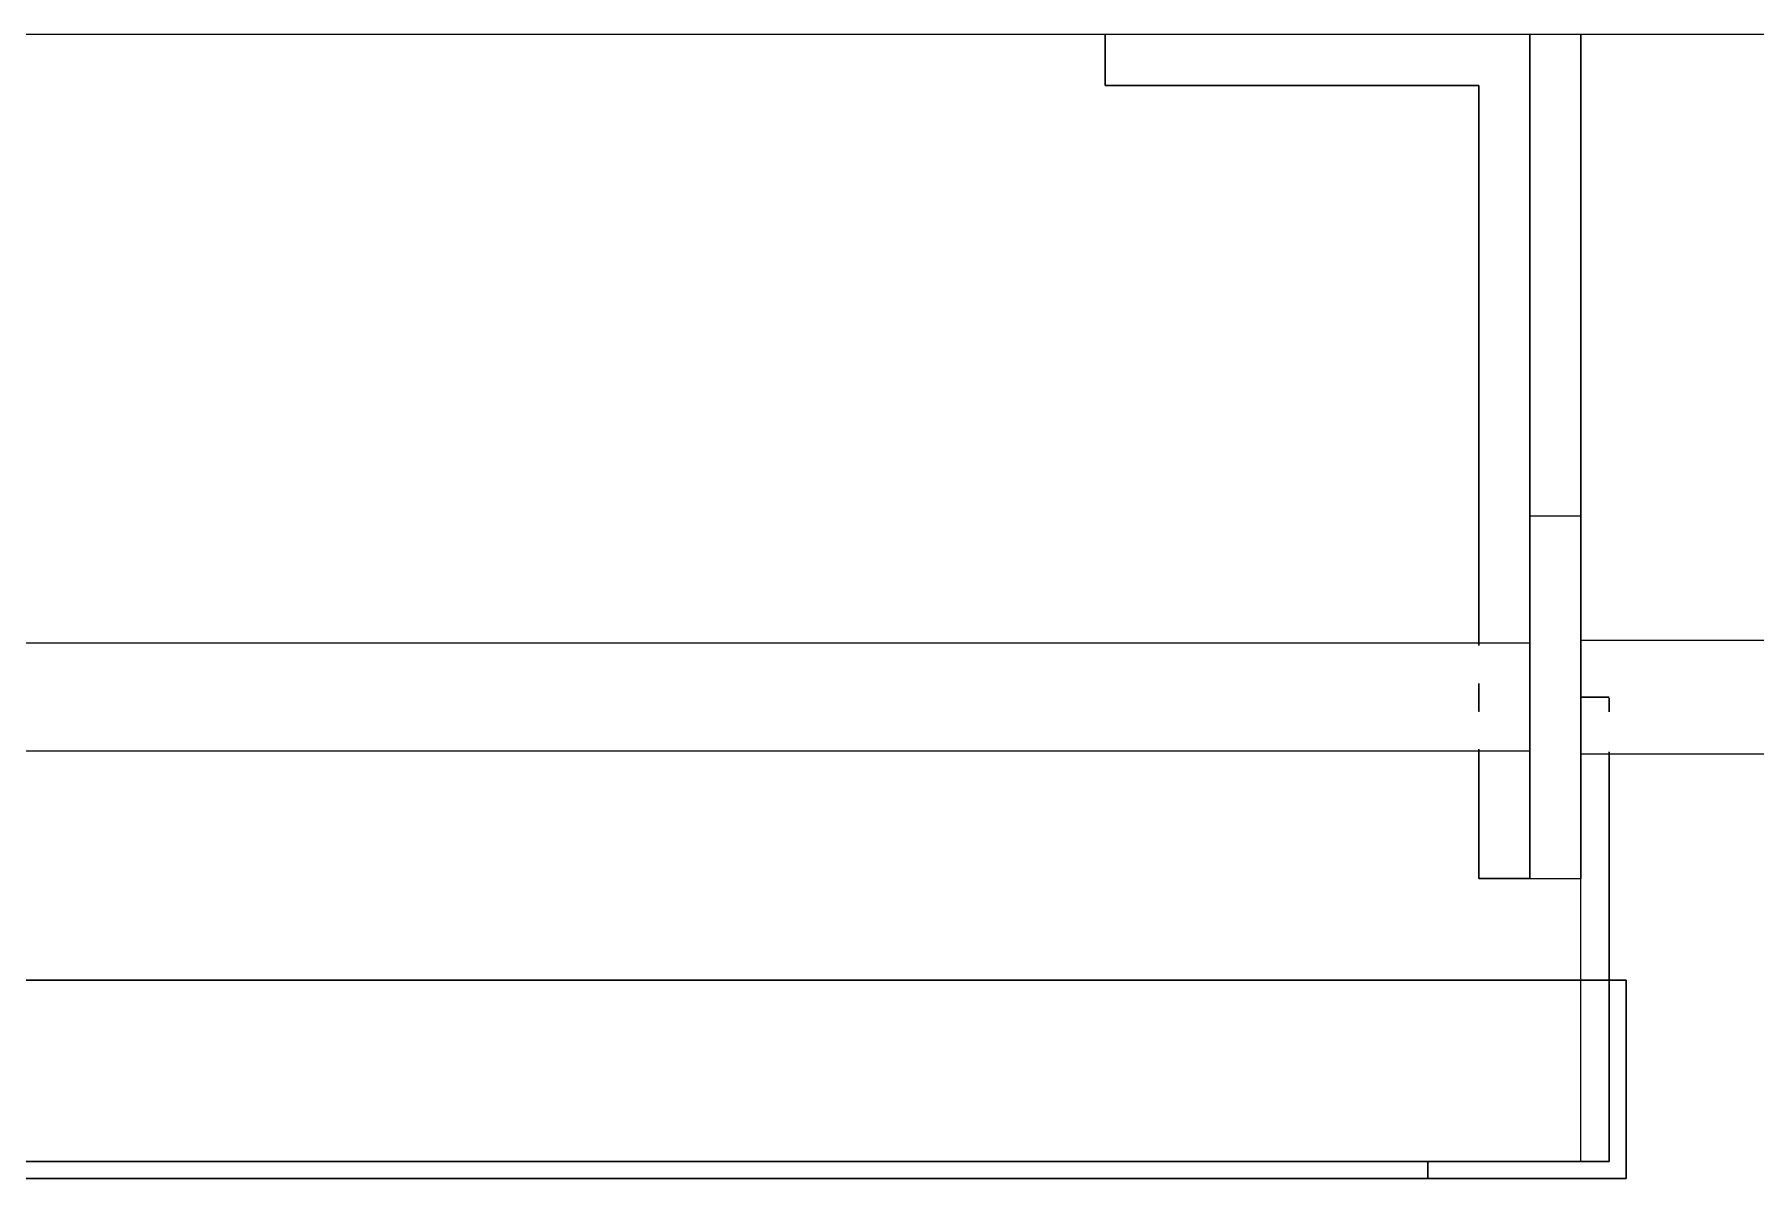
# Model space of a CAD drawing. Header units: millimetres. Extents: x 4021 to 183614, y -11746 to 71065.
# Drawn here: x 47855.2 to 48159.2, y 39405.5 to 39607.5 of the extents above; entities that cross this region are included whole.
import ezdxf

# ---------------------------------------------------------------- set-up
doc = ezdxf.new("R2010")
doc.units = ezdxf.units.MM
doc.layers.add('A-WALL', color=113, linetype='Continuous', lineweight=20)
doc.layers.add('Q-CASE', color=31, linetype='Continuous', lineweight=20)

# ---------------------------------------------------------------- blocks, each defined once
blk = doc.blocks.new('DLN_Cat Ladder - 750x750x2000 _WDH_-18395226-Copy of COLOUR_R_F')
at = {"layer": 'Q-CASE'}
for p, q in [((194.7, -600), (194.7, -609)), ((194.7, -609), (194.7, -600)), ((194.7, -609), (194.7, -600)), ((194.7, -600), (194.7, -609)), ((269.7, -707.82), (269.7, -600)), ((269.7, -600), (269.7, -707.82)), ((269.7, -600), (269.7, -685)), ((269.7, -699), (269.7, -600)), ((278.7, -600), (269.7, -600)), ((269.7, -600), (269.7, -699)), ((269.7, -707.82), (269.7, -600)), ((278.7, -600), (278.7, -699)), ((278.7, -685), (278.7, -600)), ((194.7, -609), (260.7, -609)), ((260.7, -609), (194.7, -609)), ((260.7, -609), (194.7, -609)), ((194.7, -609), (260.7, -609)), ((260.7, -609), (260.7, -707.82)), ((260.7, -707.82), (260.7, -609)), ((260.7, -699), (260.7, -609)), ((260.7, -609), (260.7, -707.82)), ((269.7, -685), (269.7, -699)), ((269.7, -685), (278.7, -685)), ((269.7, -685), (278.7, -685)), ((278.7, -699), (278.7, -685)), ((260.7, -699), (260.7, -707.88)), ((269.7, -699), (269.7, -707.88)), ((269.7, -749), (269.7, -699)), ((269.7, -707.88), (269.7, -699)), ((278.7, -699), (278.7, -749)), ((278.7, -707.4), (278.7, -699)), ((269.7, -707.5), (-180.3, -707.5)), ((260.7, -707.5), (-171.3, -707.5)), ((260.7, -707.5), (-171.3, -707.5)), ((260.7, -707.5), (-171.3, -707.5)), ((260.7, -707.5), (-171.3, -707.5)), ((260.7, -707.5), (-171.3, -707.5)), ((260.7, -707.5), (-171.3, -707.5)), ((269.7, -707.5), (260.7, -707.5)), ((269.7, -707.5), (260.7, -707.5)), ((269.7, -707.5), (260.7, -707.5)), ((269.7, -707.5), (260.7, -707.5)), ((269.7, -707.5), (260.7, -707.5)), ((269.7, -707.5), (260.7, -707.5)), ((269.7, -708.77), (269.7, -707.5)), ((269.7, -707.5), (269.7, -723.72)), ((269.7, -708.77), (269.7, -707.5)), ((269.7, -707.5), (269.7, -707.82)), ((269.7, -707.82), (269.7, -707.5)), ((269.7, -707.5), (269.7, -707.82)), ((269.7, -708.77), (269.7, -707.5)), ((269.7, -707.5), (269.7, -707.82)), ((269.7, -707.82), (269.7, -707.5)), ((269.7, -707.5), (269.7, -707.82)), ((269.7, -710.28), (269.7, -707.5)), ((269.7, -707.5), (269.7, -723.72)), ((269.7, -717), (269.7, -707.5)), ((269.7, -707.5), (269.7, -723.72)), ((269.7, -707.82), (269.7, -714.54)), ((269.7, -710.28), (269.7, -707.82)), ((269.7, -707.82), (269.7, -714.54)), ((269.7, -707.82), (269.7, -710.28)), ((269.7, -708.77), (269.7, -707.82)), ((269.7, -707.82), (269.7, -708.77)), ((354.7, -707), (278.7, -707)), ((278.7, -717), (278.7, -707)), ((278.7, -707), (278.7, -712)), ((354.7, -707), (278.7, -707)), ((278.7, -708.34), (278.7, -707)), ((278.7, -707), (278.7, -717)), ((354.7, -707), (278.7, -707)), ((278.7, -712), (278.7, -707)), ((278.7, -707), (278.7, -717)), ((354.7, -707), (278.7, -707)), ((278.7, -714.41), (278.7, -707)), ((278.7, -707), (278.7, -726.66)), ((354.7, -707), (278.7, -707)), ((278.7, -722), (278.7, -707)), ((278.7, -707), (278.7, -708.34)), ((354.7, -707), (278.7, -707)), ((278.7, -714.41), (278.7, -707)), ((278.7, -707), (278.7, -722)), ((354.7, -707), (278.7, -707)), ((278.7, -717), (278.7, -707)), ((278.7, -707), (278.7, -726.66)), ((354.7, -707), (278.7, -707)), ((278.7, -719.59), (278.7, -707)), ((278.7, -707), (278.7, -724.07)), ((354.7, -707), (278.7, -707)), ((278.7, -708.34), (278.7, -707)), ((278.7, -707), (278.7, -707.34)), ((354.7, -707), (278.7, -707)), ((278.7, -727), (278.7, -707)), ((278.7, -707), (278.7, -722)), ((278.7, -707.34), (278.7, -708.34)), ((269.7, -710.28), (269.7, -708.77)), ((269.7, -712.25), (269.7, -708.77)), ((269.7, -710.28), (269.7, -708.77)), ((269.7, -710.28), (269.7, -708.77)), ((269.7, -708.77), (269.7, -710.28)), ((269.7, -714.54), (269.7, -710.28)), ((269.7, -714.54), (269.7, -710.28)), ((269.7, -721.75), (269.7, -710.28)), ((269.7, -710.28), (269.7, -712.25)), ((269.7, -712.25), (269.7, -710.28)), ((269.7, -710.28), (269.7, -714.54)), ((269.7, -717), (269.7, -710.28)), ((278.7, -709.93), (278.7, -708.34)), ((278.7, -708.34), (278.7, -719.59)), ((278.7, -709.93), (278.7, -708.34)), ((278.7, -708.34), (278.7, -717)), ((278.7, -717), (278.7, -709.93)), ((278.7, -717), (278.7, -709.93)), ((269.7, -717), (269.7, -712.25)), ((269.7, -712.25), (269.7, -714.54)), ((269.7, -714.54), (269.7, -712.25)), ((278.7, -717.16), (278.7, -712)), ((278.7, -712), (278.7, -717)), ((278.7, -717), (278.7, -712)), ((260.7, -714.59), (260.7, -717)), ((260.7, -717), (260.7, -714.59)), ((260.7, -714.59), (260.7, -717)), ((260.7, -714.7), (260.7, -717.16)), ((260.7, -717.05), (260.7, -719.46)), ((260.7, -719.46), (260.7, -717.05)), ((260.7, -717.05), (260.7, -719.46)), ((260.7, -717.21), (260.7, -719.62)), ((269.7, -717), (269.7, -714.54)), ((269.7, -714.54), (269.7, -717)), ((269.7, -719.46), (269.7, -714.54)), ((269.7, -714.54), (269.7, -717)), ((269.7, -714.54), (269.7, -717)), ((269.7, -721.75), (269.7, -714.54)), ((269.7, -714.54), (269.7, -717)), ((269.7, -719.46), (269.7, -714.54)), ((269.7, -714.54), (269.7, -719.46)), ((269.7, -719.46), (269.7, -714.54)), ((269.7, -714.65), (269.7, -719.62)), ((269.7, -719.62), (269.7, -714.65)), ((269.7, -719.46), (269.7, -717)), ((269.7, -723.72), (269.7, -717)), ((269.7, -717), (269.7, -723.72)), ((269.7, -717), (269.7, -719.46)), ((269.7, -717), (269.7, -719.46)), ((269.7, -717), (269.7, -719.46)), ((269.7, -723.72), (269.7, -717)), ((269.7, -723.72), (269.7, -717)), ((278.7, -726.66), (278.7, -714.41)), ((278.7, -719.59), (278.7, -714.41)), ((283.7, -717), (278.7, -717)), ((278.7, -717), (283.7, -717)), ((278.7, -722), (278.7, -717)), ((278.7, -722), (278.7, -717)), ((283.7, -717), (278.7, -717)), ((278.7, -717), (283.7, -717)), ((278.7, -722), (278.7, -717)), ((278.7, -722), (278.7, -717)), ((278.7, -726.66), (278.7, -717)), ((278.7, -717), (278.7, -726.66)), ((278.7, -726.66), (278.7, -717)), ((278.7, -717), (278.7, -719.59)), ((278.7, -726.66), (278.7, -717)), ((278.7, -717), (278.7, -726.66)), ((278.7, -719.59), (278.7, -717)), ((278.7, -724.07), (278.7, -717)), ((278.7, -717), (278.7, -726.66)), ((278.7, -722.1), (278.7, -717.16)), ((283.7, -719.59), (283.7, -717.2)), ((283.7, -717.2), (283.7, -719.59)), ((283.7, -719.59), (283.7, -717.2)), ((283.7, -717.2), (283.7, -719.59)), ((269.7, -723.72), (269.7, -719.46)), ((269.7, -721.75), (269.7, -719.46)), ((269.7, -719.46), (269.7, -721.75)), ((269.7, -719.46), (269.7, -721.75)), ((269.7, -719.46), (269.7, -721.75)), ((278.7, -719.59), (278.7, -724.07)), ((278.7, -719.59), (278.7, -722)), ((278.7, -724.07), (278.7, -719.59)), ((278.7, -726.66), (278.7, -719.59)), ((278.7, -722), (278.7, -719.59)), ((269.7, -723.72), (269.7, -721.75)), ((269.7, -721.75), (269.7, -723.72)), ((269.7, -723.72), (269.7, -721.75)), ((269.7, -721.75), (269.7, -723.72)), ((269.7, -723.72), (269.7, -721.75)), ((269.7, -721.75), (269.7, -723.72)), ((278.7, -724.07), (278.7, -722)), ((278.7, -722), (278.7, -724.07)), ((278.7, -722), (278.7, -726.66)), ((278.7, -724.07), (278.7, -722)), ((278.7, -722), (278.7, -725.66)), ((-180.3, -726.5), (269.7, -726.5)), ((-171.3, -726.5), (260.7, -726.5)), ((-171.3, -726.5), (260.7, -726.5)), ((-171.3, -726.5), (260.7, -726.5)), ((-171.3, -726.5), (260.7, -726.5)), ((-171.3, -726.5), (260.7, -726.5)), ((-171.3, -726.5), (260.7, -726.5)), ((260.7, -726.18), (260.7, -749)), ((260.7, -749), (260.7, -726.18)), ((260.7, -726.18), (260.7, -749)), ((260.7, -726.34), (260.7, -749)), ((260.7, -726.5), (268.25, -726.5)), ((260.7, -726.5), (268.25, -726.5)), ((260.7, -726.5), (268.25, -726.5)), ((260.7, -726.5), (268.25, -726.5)), ((260.7, -726.5), (268.25, -726.5)), ((260.7, -726.5), (268.25, -726.5)), ((269.7, -725.23), (269.7, -723.72)), ((269.7, -723.72), (269.7, -725.23)), ((269.7, -725.23), (269.7, -723.72)), ((269.7, -723.72), (269.7, -725.23)), ((269.7, -725.23), (269.7, -723.72)), ((269.7, -723.72), (269.7, -725.23)), ((269.7, -725.23), (269.7, -723.72)), ((269.7, -723.72), (269.7, -725.23)), ((269.7, -725.23), (269.7, -723.72)), ((269.7, -723.72), (269.7, -725.23)), ((269.7, -725.23), (269.7, -723.72)), ((269.7, -723.72), (269.7, -725.23)), ((269.7, -725.23), (269.7, -723.72)), ((269.7, -723.72), (269.7, -725.23)), ((269.7, -726.5), (269.7, -725.23)), ((269.7, -725.23), (269.7, -726.5)), ((269.7, -726.18), (269.7, -725.23)), ((269.7, -725.23), (269.7, -726.18)), ((269.7, -726.18), (269.7, -725.23)), ((269.7, -725.23), (269.7, -726.5)), ((269.7, -726.18), (269.7, -725.23)), ((269.7, -725.23), (269.7, -726.18)), ((269.7, -726.18), (269.7, -725.23)), ((269.7, -725.23), (269.7, -726.5)), ((269.7, -726.5), (269.7, -725.23)), ((269.7, -725.23), (269.7, -726.5)), ((269.7, -726.5), (269.7, -725.23)), ((269.7, -725.23), (269.7, -726.5)), ((269.7, -726.5), (269.7, -726.18)), ((269.7, -726.18), (269.7, -726.5)), ((269.7, -726.5), (269.7, -726.18)), ((269.7, -726.5), (269.7, -726.18)), ((269.7, -726.18), (269.7, -726.5)), ((269.7, -726.5), (269.7, -726.18)), ((269.7, -747.3), (269.7, -726.18)), ((269.7, -726.18), (269.7, -747.3)), ((269.7, -747.3), (269.7, -726.18)), ((269.7, -726.34), (269.7, -747.3)), ((269.7, -747.3), (269.7, -726.34)), ((278.7, -724.07), (278.7, -725.66)), ((278.7, -725.66), (278.7, -724.07)), ((278.7, -724.07), (278.7, -726.66)), ((278.7, -725.66), (278.7, -724.07)), ((278.7, -726.66), (278.7, -724.07)), ((278.7, -724.07), (278.7, -726.66)), ((278.7, -726.66), (278.7, -724.07)), ((278.7, -725.66), (278.7, -726.66)), ((278.7, -726.66), (278.7, -725.66)), ((278.7, -726.66), (278.7, -725.66)), ((278.7, -725.66), (278.7, -726.66)), ((278.7, -747.3), (278.7, -726.66)), ((278.7, -747.3), (278.7, -726.66)), ((278.7, -747.3), (278.7, -726.66)), ((278.7, -747.3), (278.7, -726.66)), ((278.7, -727), (278.7, -726.66)), ((278.7, -726.66), (278.7, -727)), ((278.7, -727), (278.7, -726.66)), ((278.7, -726.66), (278.7, -727)), ((278.7, -727), (278.7, -726.66)), ((278.7, -726.66), (278.7, -727)), ((278.7, -727), (278.7, -726.66)), ((278.7, -726.66), (278.7, -727)), ((278.7, -727), (278.7, -726.66)), ((278.7, -726.66), (278.7, -727)), ((278.7, -727), (278.7, -726.66)), ((278.7, -726.66), (278.7, -727)), ((278.7, -727), (278.7, -726.66)), ((278.7, -726.66), (278.7, -727)), ((278.7, -727), (278.7, -726.66)), ((278.7, -726.66), (278.7, -727)), ((278.7, -727), (278.7, -726.66)), ((278.7, -726.66), (278.7, -727)), ((278.7, -726.66), (278.7, -727)), ((278.7, -747.3), (278.7, -726.85)), ((278.7, -727), (283.7, -727)), ((278.7, -727), (283.7, -727)), ((278.7, -727), (283.7, -727)), ((278.7, -727), (334.7, -727)), ((278.7, -727), (334.7, -727)), ((278.7, -727), (334.7, -727)), ((278.7, -727), (334.7, -727)), ((278.7, -727), (334.7, -727)), ((278.7, -727), (283.7, -727)), ((278.7, -727), (334.7, -727)), ((283.7, -767), (283.7, -726.66)), ((283.7, -726.66), (283.7, -767)), ((283.7, -767), (283.7, -726.66)), ((283.7, -726.66), (283.7, -767)), ((283.7, -727), (334.7, -727)), ((283.7, -727), (334.7, -727)), ((283.7, -727), (334.7, -727)), ((283.7, -727), (334.7, -727)), ((269.7, -747.3), (269.7, -749)), ((269.7, -749), (269.7, -747.3)), ((278.7, -767), (278.7, -747.3)), ((278.7, -767), (278.7, -747.3)), ((278.7, -767), (278.7, -747.3)), ((278.7, -767), (278.7, -747.3)), ((278.7, -749), (278.7, -747.3)), ((260.7, -749), (269.7, -749)), ((269.7, -749), (260.7, -749)), ((260.7, -749), (269.7, -749)), ((269.7, -749), (278.7, -749)), ((286.7, -767), (-197.3, -767)), ((-194.3, -767), (283.7, -767)), ((-189.3, -767), (278.7, -767)), ((278.7, -767), (-189.3, -767)), ((278.7, -767), (283.7, -767)), ((283.7, -767), (278.7, -767)), ((278.7, -799), (278.7, -767)), ((278.7, -799), (278.7, -767)), ((278.7, -799), (278.7, -767)), ((278.7, -799), (278.7, -767)), ((283.7, -799), (283.7, -767)), ((283.7, -767), (286.7, -767)), ((283.7, -767), (283.7, -799)), ((283.7, -799), (283.7, -767)), ((283.7, -767), (283.7, -799)), ((283.7, -799), (283.7, -767)), ((283.7, -767), (283.7, -799)), ((286.7, -767), (286.7, -802)), ((286.7, -802), (286.7, -767)), ((283.7, -799), (-194.3, -799)), ((251.7, -799), (-162.3, -799)), ((-162.3, -799), (251.7, -799)), ((-162.3, -799), (251.7, -799)), ((251.7, -799), (-162.3, -799)), ((-162.3, -799), (251.7, -799)), ((251.7, -802), (251.7, -799)), ((251.7, -799), (251.7, -802)), ((251.7, -799), (278.7, -799)), ((251.7, -802), (251.7, -799)), ((251.7, -799), (251.7, -802)), ((278.7, -799), (283.7, -799)), ((283.7, -799), (278.7, -799)), ((278.7, -799), (283.7, -799)), ((283.7, -799), (278.7, -799)), ((278.7, -799), (283.7, -799)), ((-197.3, -802), (286.7, -802)), ((251.7, -802), (-162.3, -802)), ((-162.3, -802), (251.7, -802)), ((251.7, -802), (-162.3, -802)), ((-162.3, -802), (251.7, -802)), ((251.7, -802), (-162.3, -802)), ((286.7, -802), (251.7, -802))]:
    blk.add_line(p, q, dxfattribs=at)

msp = doc.modelspace()

# ---------------------------------------------------------------- linework, layer by layer
at = {"layer": 'A-WALL', "color": 250, "lineweight": 15}
msp.add_line((49739.29, 39607.49), (37839.67, 39607.49), dxfattribs=at)

# ---------------------------------------------------------------- block references
at = {"layer": 'Q-CASE'}
msp.add_blockref('DLN_Cat Ladder - 750x750x2000 _WDH_-18395226-Copy of COLOUR_R_F', (47849.63, 40207.49), dxfattribs=at)

doc.saveas('drawing.dxf')
